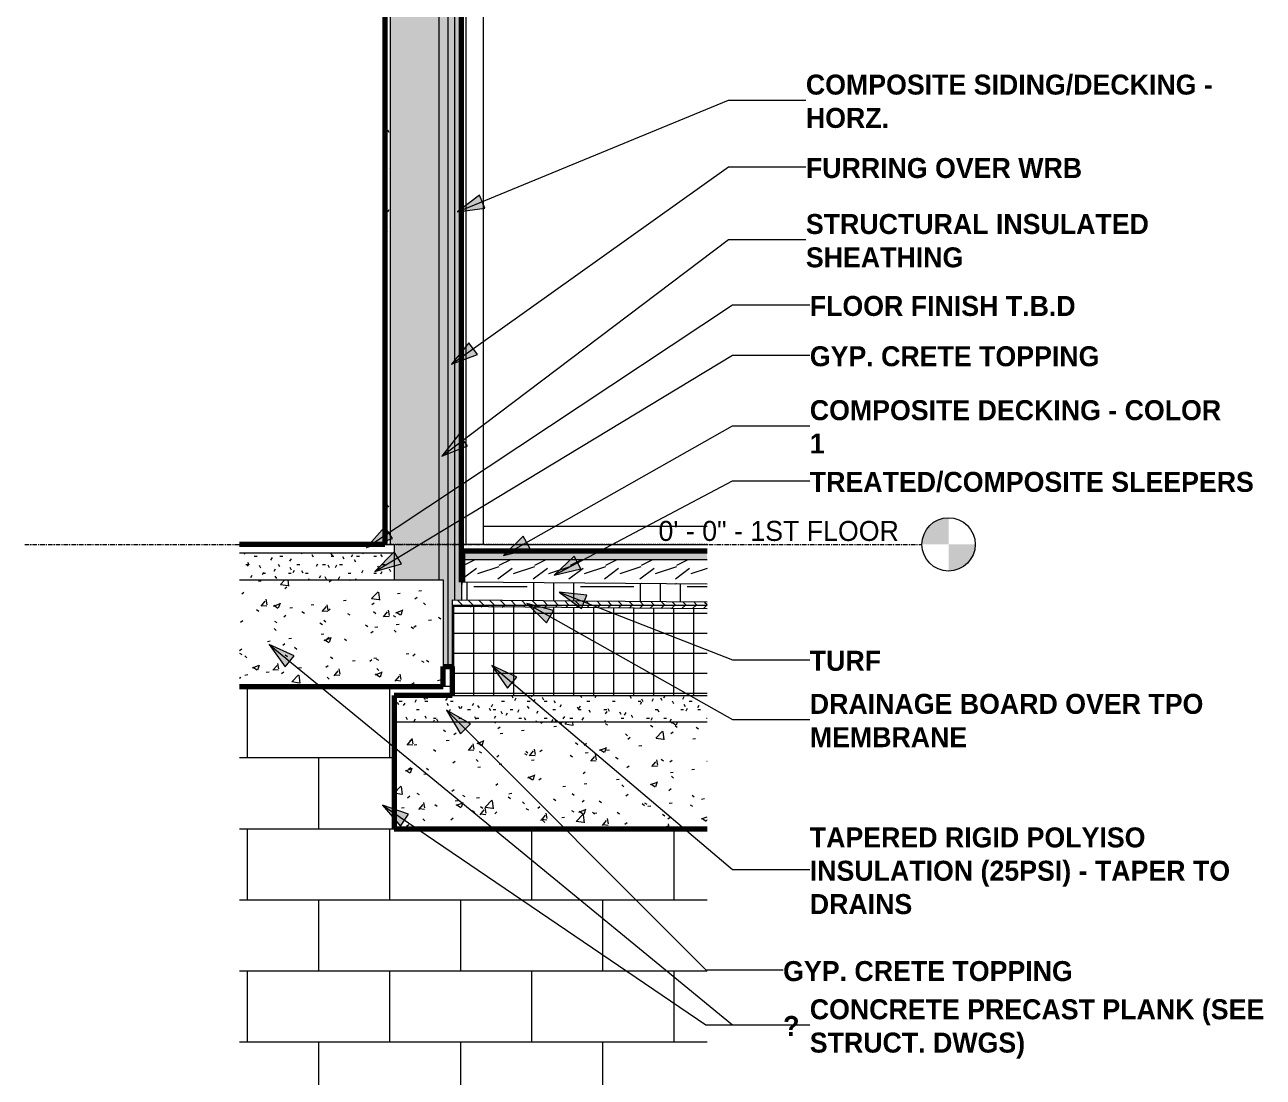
# Model space of a CAD drawing. Header units: inches. Extents: x -3449 to -2631, y -208 to 451.
# Drawn here: x -3449.5 to -3310.1, y -60 to 58.5 of the extents above; entities that cross this region are included whole.
import ezdxf

# ---------------------------------------------------------------- set-up
doc = ezdxf.new("R2010")
doc.units = ezdxf.units.IN
doc.header["$MEASUREMENT"] = 0
doc.linetypes.add('Aligning Line 1_8_', pattern=[0.25, 0.125, -0.125])
doc.linetypes.add('Grid Line 1_2_', pattern=[0.875, 0.5, -0.125, 0.125, -0.125])
for name, color, linetype, lineweight in [('0-1', 7, 'Continuous', 5), ('A-FLOR-1', 8, 'Continuous', 5), ('A-FLOR-3', 55, 'Continuous', 18), ('A-FLOR-4', 192, 'Continuous', 70), ('A-FLOR-LEVL', 51, 'Continuous', 9), ('A-FLOR-LEVL-1', 51, 'Grid Line 1_2_', 9), ('A-FLOR-MCUT', 51, 'Continuous', 18), ('A-FLOR-PATT-1', 8, 'Continuous', 9), ('A-FLOR-PATT-2', 135, 'Continuous', 9), ('A-GLAZ-CWMG-1', 135, 'Continuous', 9), ('A-WALL', 113, 'Continuous', 18), ('A-WALL-3', 8, 'Continuous', 5), ('A-WALL-4', 23, 'Continuous', 18), ('A-WALL-7', 113, 'Continuous', 70), ('A-WALL-PATT-1', 135, 'Continuous', 9), ('A-WALL-PATT-2', 111, 'Continuous', 9), ('G-ANNO-SYMB', 111, 'Aligning Line 1_8_', 9), ('G-ANNO-TEXT', 231, 'Continuous', 9)]:
    doc.layers.add(name, color=color, linetype=linetype, lineweight=lineweight)
doc.styles.add('Century Gothic', font='ufonts.com_century-gothic.ttf', dxfattribs={"height": 2.25})
doc.styles.add('Century Gothic_B', font='GOTHICB.TTF', dxfattribs={"height": 2.25})
pattern_1 = [(0, (-1688.897, 68.768), (0, 1.2), []), (315, (-1688.897, 68.768), (1.1992531, 0), [1.696, -1.696]), (45, (-1688.897, 68.768), (1.1992531, 0), [1.696, -1.696])]
pattern_2 = [(0, (-1688.897, 68.768), (3.84, 0.96), [0.317, -2.563, 0.317, -2.563, -15.36]), (0, (-1688.897, 68.768), (3.84, 0.96), [-5.76, 0.317, -5.443, 0.317, -2.563, -6.72]), (0, (-1688.897, 68.768), (3.84, 0.96), [-14.4, 0.317, -1.603, 0.317, -4.483]), (120, (-1687.457, 69.248), (-2.7513844, 2.84553755), [0.317, -2.563, 0.317, -2.563, -15.36]), (120, (-1687.457, 69.248), (-2.7513844, 2.84553755), [-5.76, 0.317, -5.443, 0.317, -2.563, -6.72]), (120, (-1687.457, 69.248), (-2.7513844, 2.84553755), [-14.4, 0.317, -1.603, 0.317, -4.483]), (240, (-1686.977, 71.168), (-1.0886156, -3.80553755), [0.317, -2.563, 0.317, -2.563, -15.36]), (240, (-1686.977, 71.168), (-1.0886156, -3.80553755), [-5.76, 0.317, -5.443, 0.317, -2.563, -6.72]), (240, (-1686.977, 71.168), (-1.0886156, -3.80553755), [-14.4, 0.317, -1.603, 0.317, -4.483])]
pattern_3 = [(50, (-1688.897, 68.768), (6.885997, -0.602097), [0.72, -7.92]), (355, (-1688.897, 68.768), (-1.331756, 7.220547), [0.576, -6.336]), (100.451, (-1688.323, 68.718), (5.553629, 6.61819), [0.612, -6.731]), (46.184, (-1688.897, 70.688), (10.24564, -1.588925), [1.08, -11.88]), (96.636, (-1688.043, 70.555), (8.97244, 9.35152), [0.918, -10.096]), (351.184, (-1688.897, 70.688), (8.9732, 9.35123), [0.864, -9.504]), (21, (-1687.937, 70.208), (5.730726, -3.865003), [0.72, -7.92]), (326, (-1687.937, 70.208), (2.33581, 6.96088), [0.576, -6.336]), (71.451, (-1687.459, 69.886), (8.065876, 3.095948), [0.612, -6.731]), (37.5, (-1688.897, 68.768), (0.116866, 3.1954784), [0.317, -5.942, 0.317, -6.115, -6.36]), (37.5, (-1688.897, 68.768), (0.116866, 3.1954784), [-12.691, 0.317, -6.043]), (7.5, (-1688.897, 68.768), (2.52543, 3.786025), [0.317, -3.35, 0.317, -5.798, -2.424]), (7.5, (-1688.897, 68.768), (2.52543, 3.786025), [-9.782, 0.317, -2.107]), (327.5, (-1691.037, 68.768), (5.1243685, -0.2161763), [0.317, -2.083, 0.317, -7.171, -9.936]), (327.5, (-1691.037, 68.768), (5.1243685, -0.2161763), [-9.888, 0.317, -9.619]), (317.5, (-1691.997, 68.768), (5.598326, 0.96141), [0.317, -2.803, 0.317, -4.656, -7.056]), (317.5, (-1691.997, 68.768), (5.598326, 0.96141), [-8.093, 0.317, -6.739])]

# ---------------------------------------------------------------- blocks, each defined once
blk = doc.blocks.new('CTR - 1st Phase -Stairs _ Elevators_rvt-1-SECTION _ CENTER LOOKING EAST - Callout 1')
at = {"layer": 'A-WALL-PATT-1'}
h = blk.add_hatch(dxfattribs=at)
h.set_pattern_fill('FP_14', color=256, style=0, pattern_type=2)
h.set_pattern_definition([(0, (-3208.374, 0), (0, 8), []), (90, (-3208.374, 0), (-8, 8), [8, -8])])
h.paths.add_polyline_path([(-3425.27, -127.75), (-3372.65, -127.75), (-3372.65, -32), (-3407.86, -32), (-3407.86, -17), (-3401.36, -17), (-3401.36, -16), (-3425.27, -16), (-3425.27, -77.28)], flags=0)
h.paths.add_polyline_path([(-3408.92, 109.87), (-3408.92, 118.81), (-3425.27, 118.81), (-3425.27, 109.87), (-3412.12, 109.87)], flags=0)
h.paths.add_polyline_path([(-3412.12, 121.19), (-3408.92, 121.19), (-3408.92, 122), (-3425.27, 122), (-3425.27, 121.19)], flags=0)
blk = doc.blocks.new('Rectangular Mullion - 2_ x 4_ rectangular-2191478-SECTION _ CENTER LOOKING EAST - Callout 1')
at = {"layer": 'A-GLAZ-CWMG-1'}
for p, q in [((-3397.82, 0), (-3397.82, 2)), ((-3372.65, 2), (-3397.82, 2)), ((-3397.82, 0), (-3372.65, 0))]:
    blk.add_line(p, q, dxfattribs=at)
blk = doc.blocks.new('Rectangular Mullion - 2_ x 4_ rectangular-2110445-SECTION _ CENTER LOOKING EAST - Callout 1')
at = {"layer": 'A-GLAZ-CWMG-1'}
for p, q in [((-3399.82, 101.37), (-3397.82, 101.37)), ((-3399.82, 101.37), (-3399.82, 77.62)), ((-3397.82, 85.37), (-3397.82, 101.37)), ((-3399.82, 71.12), (-3399.82, 0)), ((-3397.82, 0), (-3397.82, 63.37)), ((-3397.82, 0), (-3399.82, 0))]:
    blk.add_line(p, q, dxfattribs=at)
blk = doc.blocks.new('Level - Level Head - Circle-50818-SECTION _ CENTER LOOKING EAST - Callout 1')
at = {"layer": 'A-FLOR-LEVL'}
h = blk.add_hatch(color=256, dxfattribs=at)
edge = h.paths.add_edge_path(flags=0)
edge.add_line((-3345.47, 0), (-3348.47, 0))
edge.add_arc((-3345.47, 0), 3, 90, 180, ccw=False)
edge.add_line((-3345.47, 3), (-3345.47, 0))
h = blk.add_hatch(color=256, dxfattribs=at)
edge = h.paths.add_edge_path(flags=0)
edge.add_line((-3345.47, -3), (-3345.47, 0))
edge.add_line((-3345.47, 0), (-3342.47, 0))
edge.add_arc((-3345.47, 0), 3, 270, 360, ccw=False)
blk.add_circle((-3345.47, 0), 3, dxfattribs=at)

msp = doc.modelspace()

# ---------------------------------------------------------------- hatches: boundary and pattern name
at = {"layer": 'A-FLOR-1'}
msp.add_hatch(color=256, dxfattribs=at).paths.add_polyline_path([(-3372.65, -1.75), (-3372.65, -0.75), (-3400.17, -0.75), (-3400.17, -1.75)], flags=0)
at = {"layer": 'A-FLOR-PATT-1'}
h = msp.add_hatch(dxfattribs=at)
h.set_pattern_fill('FP_12', color=256, style=0, pattern_type=2)
h.set_pattern_definition(pattern_2)
h.paths.add_polyline_path([(-3425.27, -4), (-3407.86, -3.99), (-3407.86, -1), (-3425.27, -1), (-3425.27, -3.99)], flags=0)
h = msp.add_hatch(dxfattribs=at)
h.set_pattern_fill('FP_10', color=256, style=0, pattern_type=2)
h.set_pattern_definition([(216.87, (-1687.297, 72.766), (11.9951857, 7.99642143), [1.999, -17.993]), (206.565, (-1684.898, 71.567), (-3.9980931, -3.998086), [4.47, -4.47]), (198.435, (-1684.898, 69.568), (-7.9970804, -3.9980748), [2.529, -10.115])])
h.paths.add_polyline_path([(-3372.65, -4.49), (-3372.65, -1.75), (-3400.17, -1.75), (-3400.17, -4.26), (-3398.96, -4.27)], flags=0)
h = msp.add_hatch(dxfattribs=at)
h.set_pattern_fill('FP_13', color=256, style=0, pattern_type=2)
h.set_pattern_definition(pattern_3)
h.paths.add_polyline_path([(-3402.36, -16), (-3402.36, -4), (-3425.27, -4), (-3425.27, -16), (-3407.86, -16)], flags=0)
h = msp.add_hatch(dxfattribs=at)
h.set_pattern_fill('FP_7', color=256, style=0, pattern_type=2)
h.set_pattern_definition([(0, (-1688.897, 68.768), (6, 6), [6, -6]), (0, (-1688.897, 71.018), (6, 6), [6, -6]), (0, (-1688.897, 73.268), (6, 6), [6, -6]), (90, (-1688.147, 74.018), (-6, 6), [6, -6]), (90, (-1685.897, 74.018), (-6, 6), [6, -6]), (90, (-1683.647, 74.018), (-6, 6), [6, -6])])
h.paths.add_polyline_path([(-3372.65, -6.49), (-3372.65, -4.49), (-3400.3, -4.26), (-3400.3, -6.26), (-3398.96, -6.27)], flags=0)
h = msp.add_hatch(dxfattribs=at)
h.set_pattern_fill('FP_3', color=256, style=0, pattern_type=2)
h.set_pattern_definition(pattern_1)
h.paths.add_polyline_path([(-3372.65, -7.24), (-3372.65, -6.49), (-3401.36, -6.26), (-3401.36, -7), (-3398.96, -7.02)], flags=0)
h = msp.add_hatch(dxfattribs=at)
h.set_pattern_fill('FP_8', color=256, style=0, pattern_type=2)
h.set_pattern_definition([(0, (-1688.897, 68.768), (0, 2.25), []), (90, (-1688.897, 68.768), (-2.25, 1e-16), [])])
h.paths.add_polyline_path([(-3398.96, -17), (-3372.65, -17), (-3372.65, -7.24), (-3401.36, -7), (-3401.36, -17)], flags=0)
h = msp.add_hatch(dxfattribs=at)
h.set_pattern_fill('FP_12', color=256, style=0, pattern_type=2)
h.set_pattern_definition(pattern_2)
h.paths.add_polyline_path([(-3372.65, -20), (-3372.65, -17), (-3407.86, -17), (-3407.86, -20), (-3398.96, -20)], flags=0)
h = msp.add_hatch(dxfattribs=at)
h.set_pattern_fill('FP_13', color=256, style=0, pattern_type=2)
h.set_pattern_definition(pattern_3)
h.paths.add_polyline_path([(-3372.65, -32), (-3372.65, -20), (-3407.86, -20), (-3407.86, -32), (-3386.06, -32)], flags=0)
at = {"layer": 'A-FLOR-PATT-2'}
h = msp.add_hatch(dxfattribs=at)
h.set_pattern_fill('FP_9', color=256, style=0, pattern_type=2)
h.set_pattern_definition([(0, (-1688.897, -6.393), (3.84, 0.017), [0.317, -2.563, 0.317, -2.563, -15.36]), (0, (-1688.897, -6.393), (3.84, 0.017), [-5.76, 0.317, -5.443, 0.317, -2.563, -6.72]), (0, (-1688.897, -6.393), (3.84, 0.017), [-14.4, 0.317, -1.603, 0.317, -4.483]), (178.268, (-1687.457, -6.385), (-2.7517703418, 0.04919335456), [0.158, -1.282, 0.158, -1.282, -7.684]), (178.268, (-1687.457, -6.385), (-2.7517703418, 0.04919335456), [-2.881, 0.158, -2.723, 0.158, -1.282, -3.362]), (178.268, (-1687.457, -6.385), (-2.7517703418, 0.04919335456), [-7.203, 0.158, -0.802, 0.158, -2.243]), (181.732, (-1686.977, -6.351), (-1.0884743847, -0.0669291705), [0.158, -1.282, 0.158, -1.282, -7.684]), (181.732, (-1686.977, -6.351), (-1.0884743847, -0.0669291705), [-2.881, 0.158, -2.723, 0.158, -1.282, -3.362]), (181.732, (-1686.977, -6.351), (-1.0884743847, -0.0669291705), [-7.203, 0.158, -0.802, 0.158, -2.243])])
h.paths.add_polyline_path([(-3400.17, -4.26), (-3400.17, -4.25), (-3400.3, -4.26)], flags=0)
at = {"layer": 'A-WALL-3'}
msp.add_hatch(color=256, dxfattribs=at).paths.add_polyline_path([(-3401.8, -13.75), (-3401.36, -13.75), (-3401.36, -6.25), (-3401.05, -6.25), (-3401.05, 109.75), (-3401.8, 109.75), (-3401.8, -13.15)], flags=0)
at = {"layer": 'A-WALL-4'}
msp.add_hatch(color=256, dxfattribs=at).paths.add_polyline_path([(-3400.3, -6.26), (-3400.3, 109.75), (-3401.05, 109.75), (-3401.05, -6.25), (-3400.69, -6.26)], flags=0)
at = {"layer": 'A-WALL-PATT-2'}
h = msp.add_hatch(dxfattribs=at)
h.set_pattern_fill('FP_5', color=256, style=0, pattern_type=2)
h.set_pattern_definition([(0, (-1688.897, 68.768), (7.68, 1.92), [0.317, -5.443, 0.317, -5.443, -30.72]), (0, (-1688.897, 68.768), (7.68, 1.92), [-11.52, 0.317, -11.203, 0.317, -5.443, -13.44]), (0, (-1688.897, 68.768), (7.68, 1.92), [-28.8, 0.317, -3.523, 0.317, -9.283]), (120, (-1686.017, 69.728), (-5.5027688, 5.691075), [0.317, -5.443, 0.317, -5.443, -30.72]), (120, (-1686.017, 69.728), (-5.5027688, 5.691075), [-11.52, 0.317, -11.203, 0.317, -5.443, -13.44]), (120, (-1686.017, 69.728), (-5.5027688, 5.691075), [-28.8, 0.317, -3.523, 0.317, -9.283]), (240, (-1685.057, 73.568), (-2.1772312, -7.611075), [0.317, -5.443, 0.317, -5.443, -30.72]), (240, (-1685.057, 73.568), (-2.1772312, -7.611075), [-11.52, 0.317, -11.203, 0.317, -5.443, -13.44]), (240, (-1685.057, 73.568), (-2.1772312, -7.611075), [-28.8, 0.317, -3.523, 0.317, -9.283])])
h.paths.add_polyline_path([(-3408.92, 0), (-3408.3, 0), (-3408.3, 109.75), (-3408.92, 109.75), (-3408.92, 32.05)], flags=0)
h = msp.add_hatch(dxfattribs=at)
h.set_pattern_fill('FP_4', color=256, style=0, pattern_type=2)
h.set_pattern_definition([(161.57, (-1688.777, 68.888), (-0.960383694, -0.00039918), [0, -6.83, 0.758, 0]), (18.43, (-1689.017, 68.888), (-0.960383694, 0.00039918), [0, -6.83, 0.758, 0]), (108.43, (-1688.777, 68.888), (0.47951018, -2.4005264), [2.276, -5.312]), (71.57, (-1689.017, 68.888), (0.47951018, 2.4005264), [2.276, -5.312])])
h.paths.add_polyline_path([(-3402.8, -4), (-3402.8, 109.75), (-3408.3, 109.75), (-3408.3, 0), (-3407.86, 0), (-3407.86, -4)], flags=0)
h = msp.add_hatch(dxfattribs=at)
h.set_pattern_fill('FP_3', color=256, style=0, pattern_type=2)
h.set_pattern_definition(pattern_1)
h.paths.add_polyline_path([(-3401.97, -13.75), (-3401.8, -13.75), (-3401.8, 109.75), (-3402.8, 109.75), (-3402.8, -4), (-3402.36, -4), (-3402.36, -13.75)], flags=0)
at = {"layer": 'G-ANNO-TEXT'}
for points in [[(-3400.73, 37.42), (-3397.65, 37.82), (-3398.26, 39.3)], [(-3401.43, 20.29), (-3398.51, 21.37), (-3399.45, 22.68)], [(-3402.5, 9.93), (-3399.62, 11.1), (-3400.59, 12.38)], [(-3410.99, -0.33), (-3408.05, 0.65), (-3408.94, 1.99)], [(-3395.57, -1.26), (-3392.57, -0.48), (-3393.36, 0.92)], [(-3410.03, -3.06), (-3407.05, -2.2), (-3407.88, -0.82)], [(-3389.87, -3.45), (-3386.85, -2.75), (-3387.6, -1.33)], [(-3389.29, -5.37), (-3386.79, -7.21), (-3386.2, -5.71)], [(-3392.94, -6.65), (-3390.73, -8.82), (-3389.94, -7.42)], [(-3421.96, -11.25), (-3420.15, -13.77), (-3419.13, -12.53)], [(-3396.86, -13.62), (-3395.1, -16.18), (-3394.06, -14.95)], [(-3401.97, -18.64), (-3400.42, -21.33), (-3399.29, -20.2)], [(-3409.2, -29.35), (-3407.17, -31.7), (-3406.27, -30.37)]]:
    msp.add_hatch(color=256, dxfattribs=at).paths.add_polyline_path(points, flags=0)

# ---------------------------------------------------------------- linework, layer by layer
at = {"layer": 'A-FLOR-3'}
for p, q in [((-3400.3, 0), (-3399.82, 0)), ((-3400.3, -4), (-3400.17, -4)), ((-3400.3, -4.25), (-3400.17, -4.25)), ((-3401.36, -16), (-3402.36, -16))]:
    msp.add_line(p, q, dxfattribs=at)
at = {"layer": 'A-FLOR-4'}
for p, q in [((-3408.92, 0), (-3425.27, 0)), ((-3372.65, -0.75), (-3400.17, -0.75)), ((-3400.17, -0.75), (-3400.17, -4.26)), ((-3400.17, -4.26), (-3400.3, -4.26)), ((-3402.36, -16), (-3402.36, -13.75)), ((-3401.36, -13.75), (-3401.36, -17)), ((-3425.27, -16), (-3402.36, -16)), ((-3401.36, -17), (-3407.86, -17)), ((-3407.86, -17), (-3407.86, -32)), ((-3407.86, -32), (-3372.65, -32))]:
    msp.add_line(p, q, dxfattribs=at)
at = {"layer": 'A-FLOR-LEVL-1'}
msp.add_line((-3449.45, 0), (-3348.47, 0), dxfattribs=at)
at = {"layer": 'A-FLOR-MCUT'}
for p, q in [((-3407.86, -1), (-3425.27, -1)), ((-3372.65, -1.75), (-3400.17, -1.75)), ((-3425.27, -4), (-3402.36, -4)), ((-3400.3, -4.26), (-3400.3, -6.26)), ((-3372.65, -4.49), (-3400.17, -4.26)), ((-3401.36, -6.25), (-3401.36, -13.75)), ((-3372.65, -6.49), (-3400.3, -6.26)), ((-3372.65, -7.24), (-3401.36, -7)), ((-3401.36, -17), (-3372.65, -17)), ((-3372.65, -20), (-3407.86, -20))]:
    msp.add_line(p, q, dxfattribs=at)
at = {"layer": 'A-WALL'}
for p, q in [((-3408.3, 0), (-3408.3, 133)), ((-3402.8, -4), (-3402.8, 109.75)), ((-3401.8, -13.75), (-3401.8, 109.75)), ((-3401.05, -6.25), (-3401.05, 109.75)), ((-3408.92, 0), (-3407.86, 0)), ((-3407.86, 0), (-3407.86, -4)), ((-3402.36, -4), (-3402.36, -13.75)), ((-3401.36, -6.25), (-3400.3, -6.26))]:
    msp.add_line(p, q, dxfattribs=at)
at = {"layer": 'A-WALL-7'}
for p, q in [((-3408.92, 133), (-3408.92, 0)), ((-3400.3, -4.26), (-3400.3, 71.12)), ((-3402.36, -13.75), (-3401.36, -13.75))]:
    msp.add_line(p, q, dxfattribs=at)
at = {"layer": 'G-ANNO-SYMB'}
msp.add_line((-3372.65, 0), (-3425.27, 0), dxfattribs=at)
at = {"layer": 'G-ANNO-TEXT'}
for p, q in [((-3400.73, 37.42), (-3370.24, 49.99)), ((-3370.24, 49.99), (-3361.53, 49.99)), ((-3401.43, 20.29), (-3370.24, 42.48)), ((-3370.24, 42.48), (-3361.53, 42.48)), ((-3398.26, 39.3), (-3400.73, 37.42)), ((-3397.65, 37.82), (-3398.26, 39.3)), ((-3400.73, 37.42), (-3397.65, 37.82)), ((-3402.5, 9.93), (-3370.24, 34.3)), ((-3370.24, 34.3), (-3361.53, 34.3)), ((-3410.99, -0.33), (-3369.8, 26.96)), ((-3369.8, 26.96), (-3361.09, 26.96)), ((-3399.45, 22.68), (-3401.43, 20.29)), ((-3398.51, 21.37), (-3399.45, 22.68)), ((-3410.03, -3.06), (-3369.8, 21.29)), ((-3401.43, 20.29), (-3398.51, 21.37)), ((-3369.8, 21.29), (-3361.09, 21.29)), ((-3395.57, -1.26), (-3369.8, 13.35)), ((-3369.8, 13.35), (-3361.09, 13.35)), ((-3400.59, 12.38), (-3402.5, 9.93)), ((-3399.62, 11.1), (-3400.59, 12.38)), ((-3402.5, 9.93), (-3399.62, 11.1)), ((-3389.87, -3.45), (-3369.8, 7.16)), ((-3369.8, 7.16), (-3361.09, 7.16)), ((-3408.94, 1.99), (-3410.99, -0.33)), ((-3408.05, 0.65), (-3408.94, 1.99)), ((-3410.99, -0.33), (-3408.05, 0.65)), ((-3393.36, 0.92), (-3395.57, -1.26)), ((-3392.57, -0.48), (-3393.36, 0.92)), ((-3407.88, -0.82), (-3410.03, -3.06)), ((-3407.05, -2.2), (-3407.88, -0.82)), ((-3395.57, -1.26), (-3392.57, -0.48)), ((-3387.6, -1.33), (-3389.87, -3.45)), ((-3386.85, -2.75), (-3387.6, -1.33)), ((-3410.03, -3.06), (-3407.05, -2.2)), ((-3389.87, -3.45), (-3386.85, -2.75)), ((-3389.29, -5.37), (-3386.79, -7.21)), ((-3386.2, -5.71), (-3389.29, -5.37)), ((-3389.29, -5.37), (-3369.8, -12.98)), ((-3392.94, -6.65), (-3390.73, -8.82)), ((-3389.94, -7.42), (-3392.94, -6.65)), ((-3392.94, -6.65), (-3369.8, -19.7)), ((-3386.79, -7.21), (-3386.2, -5.71)), ((-3390.73, -8.82), (-3389.94, -7.42)), ((-3421.96, -11.25), (-3420.15, -13.77)), ((-3419.13, -12.53), (-3421.96, -11.25)), ((-3421.96, -11.25), (-3369.8, -54.07)), ((-3420.15, -13.77), (-3419.13, -12.53)), ((-3396.86, -13.62), (-3395.1, -16.18)), ((-3394.06, -14.95), (-3396.86, -13.62)), ((-3396.86, -13.62), (-3369.8, -36.6)), ((-3369.8, -12.98), (-3361.09, -12.98)), ((-3395.1, -16.18), (-3394.06, -14.95)), ((-3401.97, -18.64), (-3400.42, -21.33)), ((-3399.29, -20.2), (-3401.97, -18.64)), ((-3401.97, -18.64), (-3372.8, -47.89)), ((-3400.42, -21.33), (-3399.29, -20.2)), ((-3369.8, -19.7), (-3361.09, -19.7)), ((-3409.2, -29.35), (-3407.17, -31.7)), ((-3406.27, -30.37), (-3409.2, -29.35)), ((-3409.2, -29.35), (-3372.8, -54.07)), ((-3407.17, -31.7), (-3406.27, -30.37)), ((-3369.8, -36.6), (-3361.09, -36.6)), ((-3372.8, -47.89), (-3364.09, -47.89)), ((-3372.8, -54.07), (-3364.09, -54.07)), ((-3369.8, -54.07), (-3361.09, -54.07))]:
    msp.add_line(p, q, dxfattribs=at)

# ---------------------------------------------------------------- block references
at = {"layer": '0-1'}
msp.add_blockref('CTR - 1st Phase -Stairs _ Elevators_rvt-1-SECTION _ CENTER LOOKING EAST - Callout 1', (0, 0), dxfattribs=at)
at = {"layer": 'A-FLOR-LEVL'}
msp.add_blockref('Level - Level Head - Circle-50818-SECTION _ CENTER LOOKING EAST - Callout 1', (0, 0), dxfattribs=at)
at = {"layer": 'A-GLAZ-CWMG-1'}
for name in ['Rectangular Mullion - 2_ x 4_ rectangular-2110445-SECTION _ CENTER LOOKING EAST - Callout 1', 'Rectangular Mullion - 2_ x 4_ rectangular-2191478-SECTION _ CENTER LOOKING EAST - Callout 1']:
    msp.add_blockref(name, (0, 0), dxfattribs=at)

# ---------------------------------------------------------------- texts
at = {"layer": 'A-FLOR-LEVL', "insert": (-3378.12, 2.64), "char_height": 2.25, "width": 32.4967, "attachment_point": 1, "style": 'Century Gothic'}
msp.add_mtext('0\' - 0" - 1ST FLOOR', dxfattribs=at)
at = {"layer": 'G-ANNO-TEXT', "char_height": 2.25, "attachment_point": 1, "style": 'Century Gothic_B'}
for s, insert, width in [('COMPOSITE SIDING/DECKING -', (-3361.53, 52.87), 57.873), ('HORZ.', (-3361.53, 49.12), 11.211), ('FURRING OVER WRB', (-3361.53, 43.48), 36.5115), ('STRUCTURAL INSULATED', (-3361.53, 37.18), 42.7987), ('SHEATHING', (-3361.53, 33.43), 21.0585), ('FLOOR FINISH T.B.D', (-3361.09, 27.96), 34.6177), ('GYP. CRETE TOPPING', (-3361.09, 22.3), 38.481), ('COMPOSITE DECKING - COLOR', (-3361.09, 16.23), 57.6457), ('\\fCentury Gothic|b1|i0|c0|p34|;1', (-3361.09, 12.48), 2.1967), ('TREATED/COMPOSITE SLEEPERS', (-3361.09, 8.16), 56.2822), ('TURF', (-3361.09, -11.97), 8.181), ('DRAINAGE BOARD OVER TPO', (-3361.09, -16.82), 53.934), ('MEMBRANE', (-3361.09, -20.57), 21.3615), ('TAPERED RIGID POLYISO', (-3361.09, -31.85), 44.1622), ('INSULATION (25PSI) - TAPER TO', (-3361.09, -35.6), 56.055), ('DRAINS', (-3361.09, -39.35), 13.8622), ('GYP. CRETE TOPPING', (-3364.09, -46.89), 38.481), ('CONCRETE PRECAST PLANK (SEE', (-3361.09, -51.19), 59.0092), ('\\fCentury Gothic|b1|i0|c0|p34|;?', (-3364.09, -53.07), 2.1967), ('STRUCT. DWGS)', (-3361.09, -54.94), 28.1032)]:
    msp.add_mtext(s, dxfattribs=dict(at, insert=insert, width=width))

doc.saveas('drawing.dxf')
